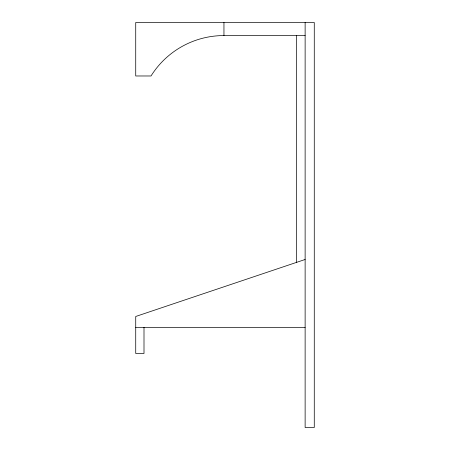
<?xml version="1.0" encoding="UTF-8"?>
<svg xmlns="http://www.w3.org/2000/svg" width="450" height="450" viewBox="0 0 450 450"><rect width="100%" height="100%" fill="white"/><g stroke="black" fill="none" stroke-linecap="round" stroke-linejoin="round"><path stroke-width="0.67" d="M305.128 259.493L135.726 316.474L135.726 353.469L144 353.469L144 327.341M305.128 22.5L305.128 427.5L314.274 427.5L314.274 22.5L135.726 22.5L135.726 75.977L151.02 75.977A86.017 86.017 0 0 1 223.954 35.567L305.128 35.567M135.726 327.341L305.128 327.341M296.421 35.567L296.421 262.418M223.954 22.5L223.954 35.567"/></g></svg>
